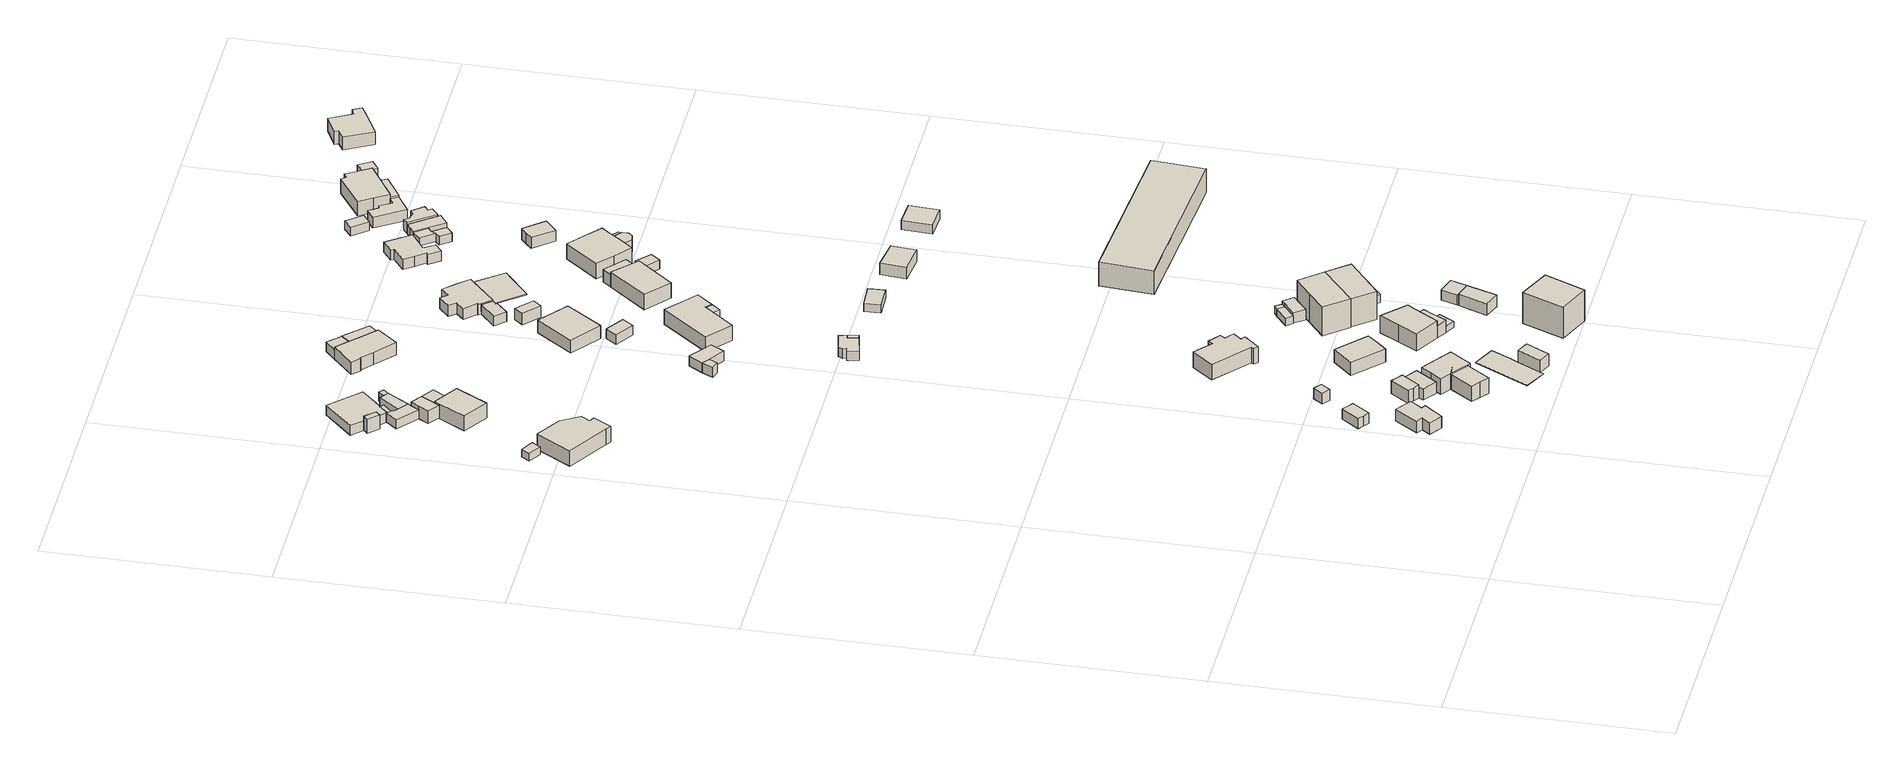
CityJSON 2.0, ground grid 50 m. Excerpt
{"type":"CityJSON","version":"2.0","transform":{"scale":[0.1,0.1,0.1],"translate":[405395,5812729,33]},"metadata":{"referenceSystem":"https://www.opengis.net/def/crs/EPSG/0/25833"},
"CityObjects":{
"building1":{"type":"Building","attributes":{"Gemeindeschluessel":"11000009","BezugspunktDach":"2200","function":"31001_1312","measuredHeight":2.93,"storeysAboveGround":1},"address":[{"country":"Germany","locality":"Berlin","thoroughfareNumber":"36D","thoroughfareName":"Am Wiesenrain"}],"geometry":[{"type":"Solid","lod":"1","boundaries":[[[[0,1,2,3,4,5,6,7]],[[8,9,10,11,12,13,14,15]],[[8,15,7,6]],[[9,8,6,5]],[[10,9,5,4]],[[11,10,4,3]],[[12,11,3,2]],[[13,12,2,1]],[[14,13,1,0]],[[15,14,0,7]]]]}]},
"building2":{"type":"Building","attributes":{"Gemeindeschluessel":"11000009","BezugspunktDach":"2200","function":"31001_2723","measuredHeight":2.36,"storeysAboveGround":1},"address":[{"country":"Germany","locality":"Berlin","thoroughfareNumber":"4 (2)","thoroughfareName":"Duftgeranienweg"}],"geometry":[{"type":"Solid","lod":"1","boundaries":[[[[16,17,18,19,20]],[[21,22,23,24,25]],[[21,25,20,19]],[[22,21,19,18]],[[23,22,18,17]],[[24,23,17,16]],[[25,24,16,20]]]]}]},
"building3":{"type":"Building","attributes":{"Gemeindeschluessel":"11000009","BezugspunktDach":"2200","function":"31001_2000","measuredHeight":3.08,"storeysAboveGround":1},"address":[{"country":"Germany","locality":"Berlin","thoroughfareNumber":"36D (1)","thoroughfareName":"Am Wiesenrain"}],"geometry":[{"type":"Solid","lod":"1","boundaries":[[[[26,27,28,29,30,31]],[[32,33,34,35,36,37]],[[32,37,31,30]],[[33,32,30,29]],[[34,33,29,28]],[[35,34,28,27]],[[36,35,27,26]],[[37,36,26,31]]]]}]},
"building4":{"type":"Building","attributes":{"Gemeindeschluessel":"11000009","BezugspunktDach":"2200","function":"31001_1010","measuredHeight":3.88,"storeysAboveGround":1},"address":[{"country":"Germany","locality":"Berlin","thoroughfareNumber":"4","thoroughfareName":"Duftgeranienweg"}],"geometry":[{"type":"Solid","lod":"1","boundaries":[[[[38,39,40,41,42,43,44,45]],[[46,47,48,49,50,51,52,53]],[[46,53,45,44]],[[47,46,44,43]],[[48,47,43,42]],[[49,48,42,41]],[[50,49,41,40]],[[51,50,40,39]],[[52,51,39,38]],[[53,52,38,45]]]]}]},
"building5":{"type":"Building","attributes":{"Gemeindeschluessel":"11000009","BezugspunktDach":"2200","function":"31001_2000","measuredHeight":2.73,"storeysAboveGround":1},"address":[{"country":"Germany","locality":"Berlin","thoroughfareNumber":"85 (1)","thoroughfareName":"Am Wiesenrain"}],"geometry":[{"type":"Solid","lod":"1","boundaries":[[[[54,55,56,57]],[[58,59,60,61]],[[58,61,57,56]],[[59,58,56,55]],[[60,59,55,54]],[[61,60,54,57]]]]}]},
"building6":{"type":"Building","attributes":{"Gemeindeschluessel":"11000009","BezugspunktDach":"2200","function":"51009_1611","measuredHeight":3.41,"storeysAboveGround":0},"address":[{"country":"Germany","locality":"Berlin"}],"geometry":[{"type":"Solid","lod":"1","boundaries":[[[[62,63,64,65,66,67]],[[68,69,70,71,72,73]],[[68,73,67,66]],[[69,68,66,65]],[[70,69,65,64]],[[71,70,64,63]],[[72,71,63,62]],[[73,72,62,67]]]]}]},
"building7":{"type":"Building","attributes":{"Gemeindeschluessel":"11000009","BezugspunktDach":"2200","function":"31001_2723","measuredHeight":2.77,"storeysAboveGround":1},"address":[{"country":"Germany","locality":"Berlin","thoroughfareNumber":"36C (1)","thoroughfareName":"Am Wiesenrain"}],"geometry":[{"type":"Solid","lod":"1","boundaries":[[[[74,75,76,77,78]],[[71,79,80,81,82]],[[71,82,78,77]],[[79,71,77,76]],[[80,79,76,75]],[[81,80,75,74]],[[82,81,74,78]]]]}]},
"building8":{"type":"Building","attributes":{"Gemeindeschluessel":"11000009","BezugspunktDach":"2200","function":"51009_1610","measuredHeight":3.54,"storeysAboveGround":0},"address":[{"country":"Germany","locality":"Berlin"}],"geometry":[{"type":"Solid","lod":"1","boundaries":[[[[83,84,85,86]],[[87,88,89,90]],[[87,90,86,85]],[[88,87,85,84]],[[89,88,84,83]],[[90,89,83,86]]]]}]},
"building9":{"type":"Building","attributes":{"Gemeindeschluessel":"11000009","function":"31001_1312"},"address":[{"country":"Germany","locality":"Berlin","thoroughfareNumber":"36C","thoroughfareName":"Am Wiesenrain"}],"children":["building9-1","building9-2"]},
"building9-1":{"type":"BuildingPart","attributes":{"BezugspunktDach":"2200","measuredHeight":4.49,"storeysAboveGround":1},"parents":["building9"],"geometry":[{"type":"MultiSurface","lod":"1","boundaries":[[[91,92,93,94,95,96,97,98,99,100]],[[101,102,103,104,105,106,107,108,109,110]],[[101,110,100,99]],[[102,101,99,98]],[[103,102,98,97]],[[104,103,97,96]],[[105,104,96,95]],[[106,105,95,94]],[[107,111,112,94,93]],[[108,107,93,92]],[[109,108,92,91]],[[110,109,91,100]],[[106,112,111,107]]]}]},
"building9-2":{"type":"BuildingPart","attributes":{"BezugspunktDach":"2200","measuredHeight":4.15,"storeysAboveGround":1},"parents":["building9"],"geometry":[{"type":"MultiSurface","lod":"1","boundaries":[[[113,114,112,111,115,116,117]],[[108,118,107,106,119,120,121]],[[108,121,117,116]],[[118,108,116,115]],[[107,118,115,111]],[[119,106,112,114]],[[120,119,114,113]],[[121,120,113,117]],[[122,106,107,111,112]]]}]},
"building10":{"type":"Building","attributes":{"Gemeindeschluessel":"11000009","BezugspunktDach":"2200","function":"31001_2463","measuredHeight":2.21,"storeysAboveGround":1},"address":[{"country":"Germany","locality":"Berlin","thoroughfareNumber":"8 (1)","thoroughfareName":"Duftgeranienweg"}],"geometry":[{"type":"Solid","lod":"1","boundaries":[[[[123,124,125,126,127,128,129,130,131]],[[132,133,134,135,136,137,138,139,140]],[[132,140,131,130]],[[133,132,130,129]],[[134,133,129,128]],[[135,134,128,127]],[[136,135,127,126]],[[137,136,126,125]],[[138,137,125,124]],[[139,138,124,123]],[[140,139,123,131]]]]}]},
"building11":{"type":"Building","attributes":{"Gemeindeschluessel":"11000009","BezugspunktDach":"2200","function":"31001_1010","measuredHeight":3.65,"storeysAboveGround":1},"address":[{"country":"Germany","locality":"Berlin","thoroughfareNumber":"3","thoroughfareName":"Spitzwegerichweg"}],"geometry":[{"type":"Solid","lod":"1","boundaries":[[[[141,142,143,144,145,146]],[[147,148,149,150,151,152]],[[147,152,146,145]],[[148,147,145,144]],[[149,148,144,143]],[[150,149,143,142]],[[151,150,142,141]],[[152,151,141,146]]]]}]},
"building12":{"type":"Building","attributes":{"Gemeindeschluessel":"11000009","BezugspunktDach":"2200","function":"31001_2463","measuredHeight":3.18,"storeysAboveGround":1},"address":[{"country":"Germany","locality":"Berlin","thoroughfareNumber":"3 (1)","thoroughfareName":"Spitzwegerichweg"}],"geometry":[{"type":"Solid","lod":"1","boundaries":[[[[153,154,155,156,157,158]],[[139,138,159,160,161,162]],[[139,162,158,157]],[[138,139,157,156]],[[159,138,156,155]],[[160,159,155,154]],[[161,160,154,153]],[[162,161,153,158]]]]}]},
"building13":{"type":"Building","attributes":{"Gemeindeschluessel":"11000009","BezugspunktDach":"2200","function":"51009_1610","measuredHeight":2.24,"storeysAboveGround":0},"address":[{"country":"Germany","locality":"Berlin"}],"geometry":[{"type":"Solid","lod":"1","boundaries":[[[[128,163,164,129]],[[165,166,167,168]],[[165,168,129,164]],[[166,165,164,163]],[[167,166,163,128]],[[168,167,128,129]]]]}]},
"building14":{"type":"Building","attributes":{"Gemeindeschluessel":"11000009","BezugspunktDach":"2200","function":"31001_1010","measuredHeight":2.34,"storeysAboveGround":1},"address":[{"country":"Germany","locality":"Berlin","thoroughfareNumber":"8","thoroughfareName":"Duftgeranienweg"}],"geometry":[{"type":"Solid","lod":"1","boundaries":[[[[169,170,130,129,164,171,172,173,174]],[[175,176,177,178,179,180,181,182,183]],[[175,183,174,173]],[[176,175,173,172]],[[177,176,172,171]],[[178,177,171,164]],[[179,178,164,129]],[[180,179,129,130]],[[181,180,130,170]],[[182,181,170,169]],[[183,182,169,174]]]]}]},
"building15":{"type":"Building","attributes":{"Gemeindeschluessel":"11000009","BezugspunktDach":"2200","function":"31001_1010","measuredHeight":0.059,"storeysAboveGround":2},"address":[{"country":"Germany","locality":"Berlin","thoroughfareNumber":"36B","thoroughfareName":"Am Wiesenrain"}],"geometry":[{"type":"Solid","lod":"1","boundaries":[[[[184,185,186,187,188,189,190]],[[191,192,193,194,195,196,197]],[[191,197,190,189]],[[192,191,189,188]],[[193,192,188,187]],[[194,193,187,186]],[[195,194,186,185]],[[196,195,185,184]],[[197,196,184,190]]]]}]},
"building16":{"type":"Building","attributes":{"Gemeindeschluessel":"11000009","BezugspunktDach":"2200","function":"31001_2723","measuredHeight":3.33,"storeysAboveGround":1},"address":[{"country":"Germany","locality":"Berlin","thoroughfareNumber":"3 (2)","thoroughfareName":"Spitzwegerichweg"}],"geometry":[{"type":"Solid","lod":"1","boundaries":[[[[198,199,155,154]],[[200,201,202,203]],[[200,203,154,155]],[[201,200,155,199]],[[202,201,199,198]],[[203,202,198,154]]]]}]},
"building17":{"type":"Building","attributes":{"Gemeindeschluessel":"11000009","BezugspunktDach":"2200","function":"31001_2463","measuredHeight":3,"storeysAboveGround":1},"address":[{"country":"Germany","locality":"Berlin","thoroughfareNumber":"36B (1)","thoroughfareName":"Am Wiesenrain"}],"geometry":[{"type":"Solid","lod":"1","boundaries":[[[[204,205,206,207]],[[186,208,209,185]],[[186,185,207,206]],[[208,186,206,205]],[[209,208,205,204]],[[185,209,204,207]]]]}]},
"building18":{"type":"Building","attributes":{"Gemeindeschluessel":"11000009","BezugspunktDach":"2200","function":"31001_2723","measuredHeight":2.27,"storeysAboveGround":1},"address":[{"country":"Germany","locality":"Berlin","thoroughfareNumber":"8 (2)","thoroughfareName":"Duftgeranienweg"}],"geometry":[{"type":"Solid","lod":"1","boundaries":[[[[125,210,211,212,126]],[[213,214,215,216,217]],[[213,217,126,212]],[[214,213,212,211]],[[215,214,211,210]],[[216,215,210,125]],[[217,216,125,126]]]]}]},
"building19":{"type":"Building","attributes":{"Gemeindeschluessel":"11000009","BezugspunktDach":"2200","function":"31001_1312","measuredHeight":3.47,"storeysAboveGround":1},"address":[{"country":"Germany","locality":"Berlin","thoroughfareNumber":"35","thoroughfareName":"Am Wiesenrain"}],"geometry":[{"type":"Solid","lod":"1","boundaries":[[[[218,219,220,221,222]],[[223,224,225,226,227]],[[223,227,222,221]],[[224,223,221,220]],[[225,224,220,219]],[[226,225,219,218]],[[227,226,218,222]]]]}]},
"building20":{"type":"Building","attributes":{"Gemeindeschluessel":"11000009","BezugspunktDach":"2200","function":"51009_1610","measuredHeight":0.005,"storeysAboveGround":0},"address":[{"country":"Germany","locality":"Berlin"}]},
"building21":{"type":"Building","attributes":{"Gemeindeschluessel":"11000009","BezugspunktDach":"2200","function":"31001_1010","measuredHeight":5.82,"storeysAboveGround":1},"address":[{"country":"Germany","locality":"Berlin","thoroughfareNumber":"33","thoroughfareName":"Am Wiesenrain"}],"geometry":[{"type":"Solid","lod":"1","boundaries":[[[[228,229,230,231,232,233,234,235,236,237,238,239]],[[240,241,242,243,244,245,246,247,248,249,250,251]],[[240,251,239,238]],[[241,240,238,237]],[[242,241,237,236]],[[243,242,236,235]],[[244,243,235,234]],[[245,244,234,233]],[[246,245,233,232]],[[247,246,232,231]],[[248,247,231,230]],[[249,248,230,229]],[[250,249,229,228]],[[251,250,228,239]]]]}]},
"building22":{"type":"Building","attributes":{"Gemeindeschluessel":"11000009","BezugspunktDach":"2200","function":"31001_2723","measuredHeight":2.29,"storeysAboveGround":1},"address":[{"country":"Germany","locality":"Berlin","thoroughfareNumber":"8 (3)","thoroughfareName":"Duftgeranienweg"}],"geometry":[{"type":"Solid","lod":"1","boundaries":[[[[210,252,253,211]],[[254,255,215,214]],[[254,214,211,253]],[[255,254,253,252]],[[215,255,252,210]],[[214,215,210,211]]]]}]},
"building23":{"type":"Building","attributes":{"Gemeindeschluessel":"11000009","BezugspunktDach":"2200","function":"51009_1610","measuredHeight":2.44,"storeysAboveGround":0},"address":[{"country":"Germany","locality":"Berlin"}],"geometry":[{"type":"Solid","lod":"1","boundaries":[[[[256,257,258,259]],[[260,261,262,263]],[[260,263,259,258]],[[261,260,258,257]],[[262,261,257,256]],[[263,262,256,259]]]]}]},
"building24":{"type":"Building","attributes":{"Gemeindeschluessel":"11000009","function":"31001_1010"},"address":[{"country":"Germany","locality":"Berlin","thoroughfareNumber":"34","thoroughfareName":"Am Wiesenrain"}],"children":["building24-1","building24-2"]},
"building24-1":{"type":"BuildingPart","attributes":{"BezugspunktDach":"2200","measuredHeight":5.51,"storeysAboveGround":1},"parents":["building24"],"geometry":[{"type":"MultiSurface","lod":"1","boundaries":[[[264,265,266,267,268,269,270]],[[271,272,273,274,275,276,277]],[[271,277,270,269]],[[272,271,269,268]],[[273,272,268,267]],[[274,273,267,266]],[[278,279,266,265]],[[276,275,265,264],[276,280,278,275]],[[277,276,264,270]],[[275,274,279,278]],[[278,280,276,275]]]}]},
"building24-2":{"type":"BuildingPart","attributes":{"BezugspunktDach":"2200","measuredHeight":3.08,"storeysAboveGround":1},"parents":["building24"],"geometry":[{"type":"MultiSurface","lod":"1","boundaries":[[[281,282,283,284,279,280]],[[274,285,286,287,288,276]],[[276,275,289]],[[285,274,279,284]],[[286,285,284,283]],[[287,286,283,282]],[[288,287,282,281]],[[276,288,281,280]],[[274,289,275,278,279,290]],[[280,278,275,276]]]}]},
"building25":{"type":"Building","attributes":{"Gemeindeschluessel":"11000009","BezugspunktDach":"2200","function":"31001_1312","measuredHeight":2.4,"storeysAboveGround":1},"address":[{"country":"Germany","locality":"Berlin","thoroughfareNumber":"224","thoroughfareName":"Hinter dem Kurpark"}],"geometry":[{"type":"Solid","lod":"1","boundaries":[[[[291,292,293,294,295,296,297,298,299]],[[300,301,302,303,304,305,306,307,308]],[[300,308,299,298]],[[301,300,298,297]],[[302,301,297,296]],[[303,302,296,295]],[[304,303,295,294]],[[305,304,294,293]],[[306,305,293,292]],[[307,306,292,291]],[[308,307,291,299]]]]}]},
"building26":{"type":"Building","attributes":{"Gemeindeschluessel":"11000009","BezugspunktDach":"2200","function":"31001_2463","measuredHeight":2.46,"storeysAboveGround":1},"address":[{"country":"Germany","locality":"Berlin","thoroughfareNumber":"8 (1)","thoroughfareName":"Spitzwegerichweg"}],"geometry":[{"type":"Solid","lod":"1","boundaries":[[[[257,309,310,311,258]],[[312,313,314,261,260]],[[312,260,258,311]],[[313,312,311,310]],[[314,313,310,309]],[[261,314,309,257]],[[260,261,257,258]]]]}]},
"building27":{"type":"Building","attributes":{"Gemeindeschluessel":"11000009","BezugspunktDach":"2200","function":"51009_1610","measuredHeight":1.52,"storeysAboveGround":0},"address":[{"country":"Germany","locality":"Berlin"}],"geometry":[{"type":"Solid","lod":"1","boundaries":[[[[315,316,317,318]],[[286,319,320,287]],[[286,287,318,317]],[[319,286,317,316]],[[320,319,316,315]],[[287,320,315,318]]]]}]},
"building28":{"type":"Building","attributes":{"Gemeindeschluessel":"11000009","BezugspunktDach":"2200","function":"51009_1610","measuredHeight":2.42,"storeysAboveGround":0},"address":[{"country":"Germany","locality":"Berlin"}],"geometry":[{"type":"Solid","lod":"1","boundaries":[[[[292,321,294,293]],[[322,323,324,325]],[[322,325,293,294]],[[323,322,294,321]],[[324,323,321,292]],[[325,324,292,293]]]]}]},
"building29":{"type":"Building","attributes":{"Gemeindeschluessel":"11000009","BezugspunktDach":"2200","function":"31001_1010","measuredHeight":9.98,"storeysAboveGround":1},"address":[{"country":"Germany","locality":"Berlin","thoroughfareNumber":"36A","thoroughfareName":"Am Wiesenrain"}],"geometry":[{"type":"Solid","lod":"1","boundaries":[[[[326,327,328,329,330]],[[331,332,333,334,335]],[[331,335,330,329]],[[332,331,329,328]],[[333,332,328,327]],[[334,333,327,326]],[[335,334,326,330]]]]}]},
"building30":{"type":"Building","attributes":{"Gemeindeschluessel":"11000009","BezugspunktDach":"2200","function":"31001_1010","measuredHeight":10.22,"storeysAboveGround":1},"address":[{"country":"Germany","locality":"Berlin","thoroughfareNumber":"33A","thoroughfareName":"Am Wiesenrain"}],"geometry":[{"type":"Solid","lod":"1","boundaries":[[[[336,337,338,339,340]],[[341,342,343,344,345]],[[341,345,340,339]],[[342,341,339,338]],[[343,342,338,337]],[[344,343,337,336]],[[345,344,336,340]]]]}]},
"building31":{"type":"Building","attributes":{"Gemeindeschluessel":"11000009","BezugspunktDach":"2200","function":"31001_2723","measuredHeight":1.88,"storeysAboveGround":1},"address":[{"country":"Germany","locality":"Berlin","thoroughfareNumber":"33A (1)","thoroughfareName":"Am Wiesenrain"}],"geometry":[{"type":"Solid","lod":"1","boundaries":[[[[346,347,348,349]],[[350,351,352,353]],[[350,353,349,348]],[[351,350,348,347]],[[352,351,347,346]],[[353,352,346,349]]]]}]},
"building32":{"type":"Building","attributes":{"Gemeindeschluessel":"11000009","BezugspunktDach":"2200","function":"51009_1611","measuredHeight":3.21,"storeysAboveGround":0},"address":[{"country":"Germany","locality":"Berlin"}],"geometry":[{"type":"Solid","lod":"1","boundaries":[[[[354,355,356,357,358]],[[359,360,361,362,363]],[[359,363,358,357]],[[360,359,357,356]],[[361,360,356,355]],[[362,361,355,354]],[[363,362,354,358]]]]}]},
"building33":{"type":"Building","attributes":{"Gemeindeschluessel":"11000009","BezugspunktDach":"2200","function":"51009_1610","measuredHeight":1.79,"storeysAboveGround":0},"address":[{"country":"Germany","locality":"Berlin"}],"geometry":[{"type":"Solid","lod":"1","boundaries":[[[[347,364,365,348]],[[366,360,359,367]],[[366,367,348,365]],[[360,366,365,364]],[[359,360,364,347]],[[367,359,347,348]]]]}]},
"building34":{"type":"Building","attributes":{"Gemeindeschluessel":"11000009","function":"31001_1010"},"address":[{"country":"Germany","locality":"Berlin","thoroughfareNumber":"3","thoroughfareName":"Petersilienweg"}],"children":["building34-1","building34-2"]},
"building34-1":{"type":"BuildingPart","attributes":{"BezugspunktDach":"2200","measuredHeight":3.88,"storeysAboveGround":1},"parents":["building34"],"geometry":[{"type":"MultiSurface","lod":"1","boundaries":[[[368,369,370,371,372,373,374,375,376]],[[377,378,379,380,381,382,383,384,385]],[[377,385,376,375]],[[386,387,377,375,374]],[[379,378,374,373]],[[380,379,373,372]],[[381,380,372,371]],[[382,381,371,370]],[[383,382,370,369]],[[384,383,369,368]],[[385,384,368,376]],[[388,378,377,387,386]]]}]},
"building34-2":{"type":"BuildingPart","attributes":{"BezugspunktDach":"2200","measuredHeight":2.42,"storeysAboveGround":1},"parents":["building34"],"geometry":[{"type":"MultiSurface","lod":"1","boundaries":[[[386,389,390,387]],[[391,392,378,377]],[[391,377,387,390]],[[392,391,390,389]],[[378,392,389,386]],[[377,378,386,387,393]]]}]},
"building35":{"type":"Building","attributes":{"Gemeindeschluessel":"11000009","BezugspunktDach":"2200","function":"31001_1010","measuredHeight":10.15,"storeysAboveGround":1},"address":[{"country":"Germany","locality":"Berlin","thoroughfareNumber":"33B","thoroughfareName":"Am Wiesenrain"}],"geometry":[{"type":"Solid","lod":"1","boundaries":[[[[394,395,337,396,336]],[[397,398,399,400,401]],[[397,401,336,396]],[[398,397,396,337]],[[399,398,337,395]],[[400,399,395,394]],[[401,400,394,336]]]]}]},
"building36":{"type":"Building","attributes":{"Gemeindeschluessel":"11000009","BezugspunktDach":"2200","function":"31001_2463","measuredHeight":2.96,"storeysAboveGround":1},"address":[{"country":"Germany","locality":"Berlin","thoroughfareNumber":"34 (2)","thoroughfareName":"Am Wiesenrain"}],"geometry":[{"type":"Solid","lod":"1","boundaries":[[[[402,403,404,405]],[[406,407,408,409]],[[406,409,405,404]],[[407,406,404,403]],[[408,407,403,402]],[[409,408,402,405]]]]}]},
"building37":{"type":"Building","attributes":{"Gemeindeschluessel":"11000009","BezugspunktDach":"2200","function":"31001_2723","measuredHeight":1.97,"storeysAboveGround":1},"address":[{"country":"Germany","locality":"Berlin","thoroughfareNumber":"33B (1)","thoroughfareName":"Am Wiesenrain"}],"geometry":[{"type":"Solid","lod":"1","boundaries":[[[[410,411,412,413]],[[414,415,416,417]],[[414,417,413,412]],[[415,414,412,411]],[[416,415,411,410]],[[417,416,410,413]]]]}]},
"building38":{"type":"Building","attributes":{"Gemeindeschluessel":"11000009","BezugspunktDach":"2200","function":"31001_2723","measuredHeight":2.66,"storeysAboveGround":1},"address":[{"country":"Germany","locality":"Berlin","thoroughfareNumber":"34 (1)","thoroughfareName":"Am Wiesenrain"}],"geometry":[{"type":"Solid","lod":"1","boundaries":[[[[404,403,418,419,420]],[[421,422,423,424,425]],[[421,425,420,419]],[[422,421,419,418]],[[423,422,418,403]],[[424,423,403,404]],[[425,424,404,420]]]]}]},
"building39":{"type":"Building","attributes":{"Gemeindeschluessel":"11000009","BezugspunktDach":"2200","function":"31001_2463","measuredHeight":2.38,"storeysAboveGround":1},"address":[{"country":"Germany","locality":"Berlin","thoroughfareNumber":"7 (1)","thoroughfareName":"Spitzwegerichweg"}],"geometry":[{"type":"Solid","lod":"1","boundaries":[[[[426,427,428,429]],[[430,431,432,433]],[[430,433,429,428]],[[431,430,428,427]],[[432,431,427,426]],[[433,432,426,429]]]]}]},
"building40":{"type":"Building","attributes":{"Gemeindeschluessel":"11000009","BezugspunktDach":"2200","function":"31001_1010","measuredHeight":3.63,"storeysAboveGround":1},"address":[{"country":"Germany","locality":"Berlin","thoroughfareNumber":"7","thoroughfareName":"Spitzwegerichweg"}],"geometry":[{"type":"Solid","lod":"1","boundaries":[[[[434,435,436,437,438]],[[439,440,441,442,443]],[[439,443,438,437]],[[440,439,437,436]],[[441,440,436,435]],[[442,441,435,434]],[[443,442,434,438]]]]}]},
"building41":{"type":"Building","attributes":{"Gemeindeschluessel":"11000009","BezugspunktDach":"2200","function":"31001_1010","measuredHeight":4.21,"storeysAboveGround":1},"address":[{"country":"Germany","locality":"Berlin","thoroughfareNumber":"8","thoroughfareName":"Spitzwegerichweg"}],"geometry":[{"type":"Solid","lod":"1","boundaries":[[[[444,445,446,447,448,449,450,451]],[[452,453,454,455,456,457,458,459]],[[452,459,451,450]],[[453,452,450,449]],[[454,453,449,448]],[[455,454,448,447]],[[456,455,447,446]],[[457,456,446,445]],[[458,457,445,444]],[[459,458,444,451]]]]}]},
"building42":{"type":"Building","attributes":{"Gemeindeschluessel":"11000009","BezugspunktDach":"2200","function":"31001_2463","measuredHeight":3.19,"storeysAboveGround":1},"address":[{"country":"Germany","locality":"Berlin","thoroughfareNumber":"3 (1)","thoroughfareName":"Petersilienweg"}],"geometry":[{"type":"Solid","lod":"1","boundaries":[[[[460,461,462,463]],[[392,464,380,378]],[[392,378,463,462]],[[464,392,462,461]],[[380,464,461,460]],[[378,380,460,463]]]]}]},
"building43":{"type":"Building","attributes":{"Gemeindeschluessel":"11000009","BezugspunktDach":"2200","function":"51009_1611","measuredHeight":1.95,"storeysAboveGround":0},"address":[{"country":"Germany","locality":"Berlin"}],"geometry":[{"type":"Solid","lod":"1","boundaries":[[[[411,465,466,412]],[[467,468,415,414]],[[467,414,412,466]],[[468,467,466,465]],[[415,468,465,411]],[[414,415,411,412]]]]}]},
"building44":{"type":"Building","attributes":{"Gemeindeschluessel":"11000009","BezugspunktDach":"2200","function":"51009_1610","measuredHeight":3.69,"storeysAboveGround":0},"address":[{"country":"Germany","locality":"Berlin"}],"geometry":[{"type":"Solid","lod":"1","boundaries":[[[[469,447,446,445]],[[456,455,470,457]],[[456,457,445,446]],[[455,456,446,447]],[[470,455,447,469]],[[457,470,469,445]]]]}]},
"building45":{"type":"Building","attributes":{"Gemeindeschluessel":"11000009","BezugspunktDach":"2200","function":"31001_2000","measuredHeight":2.05,"storeysAboveGround":1},"address":[{"country":"Germany","locality":"Berlin","thoroughfareNumber":"225","thoroughfareName":"Hinter dem Kurpark"}],"geometry":[{"type":"Solid","lod":"1","boundaries":[[[[471,472,473,474]],[[475,476,477,478]],[[475,478,474,473]],[[476,475,473,472]],[[477,476,472,471]],[[478,477,471,474]]]]}]},
"building46":{"type":"Building","attributes":{"Gemeindeschluessel":"11000009","BezugspunktDach":"2200","function":"31001_1313","measuredHeight":2.78,"storeysAboveGround":1},"address":[{"country":"Germany","locality":"Berlin","thoroughfareNumber":"7 (2)","thoroughfareName":"Spitzwegerichweg"}],"geometry":[{"type":"Solid","lod":"1","boundaries":[[[[479,480,481,482]],[[483,484,485,486]],[[483,486,482,481]],[[484,483,481,480]],[[485,484,480,479]],[[486,485,479,482]]]]}]},
"building47":{"type":"Building","attributes":{"Gemeindeschluessel":"11000009","function":"31001_1010"},"address":[{"country":"Germany","locality":"Berlin","thoroughfareNumber":"2","thoroughfareName":"Petersilienweg"}],"children":["building47-1","building47-2"]},
"building47-1":{"type":"BuildingPart","attributes":{"BezugspunktDach":"2200","measuredHeight":3.37,"storeysAboveGround":1},"parents":["building47"],"geometry":[{"type":"MultiSurface","lod":"1","boundaries":[[[487,488,489,490,491,492,493,494,495,496,497,498]],[[499,500,501,502,503,504,505,506,507,508,509,510]],[[499,510,498,497]],[[500,499,497,496]],[[501,500,496,495]],[[502,501,495,494]],[[503,502,494,493]],[[504,503,493,492]],[[505,504,492,491]],[[506,505,491,490]],[[511,512,513,490,489]],[[508,507,489,488]],[[509,508,488,487]],[[510,509,487,498]],[[507,506,513,512,511]]]}]},
"building47-2":{"type":"BuildingPart","attributes":{"BezugspunktDach":"2200","measuredHeight":2.36,"storeysAboveGround":1},"parents":["building47"],"geometry":[{"type":"Solid","lod":"1","boundaries":[[[[514,515,516,513,512,517]],[[507,506,518,519,520,521]],[[507,521,517,512]],[[518,506,513,516]],[[519,518,516,515]],[[520,519,515,514]],[[521,520,514,517]],[[507,512,513,506]]]]}]},
"building48":{"type":"Building","attributes":{"Gemeindeschluessel":"11000009","function":"31001_1010"},"address":[{"country":"Germany","locality":"Berlin","thoroughfareNumber":"10","thoroughfareName":"Spitzwegerichweg"}],"children":["building48-1","building48-2"]},
"building48-1":{"type":"BuildingPart","attributes":{"BezugspunktDach":"2200","measuredHeight":4.43,"storeysAboveGround":1},"parents":["building48"],"geometry":[{"type":"MultiSurface","lod":"1","boundaries":[[[522,523,524,525,526]],[[527,528,529,530,531]],[[527,531,526,525]],[[532,533,527,525,524]],[[529,534,535,536,532,528,524,523]],[[530,529,523,522]],[[531,530,522,526]],[[528,527,533,532]],[[528,532,536,535,534]]]}]},
"building48-2":{"type":"BuildingPart","attributes":{"BezugspunktDach":"2200","measuredHeight":3.19,"storeysAboveGround":1},"parents":["building48"],"geometry":[{"type":"MultiSurface","lod":"1","boundaries":[[[536,537,538,533]],[[539,540,535,527]],[[539,527,533,538]],[[540,539,538,537]],[[535,540,537,536]],[[527,528,532,533]],[[535,536,532,528]]]}]},
"building49":{"type":"Building","attributes":{"Gemeindeschluessel":"11000009","BezugspunktDach":"2200","function":"31001_2000","measuredHeight":2.89,"storeysAboveGround":1},"address":[{"country":"Germany","locality":"Berlin","thoroughfareNumber":"226","thoroughfareName":"Hinter dem Kurpark"}],"geometry":[{"type":"Solid","lod":"1","boundaries":[[[[541,542,543,544]],[[545,546,547,548]],[[545,548,544,543]],[[546,545,543,542]],[[547,546,542,541]],[[548,547,541,544]]]]}]},
"building50":{"type":"Building","attributes":{"Gemeindeschluessel":"11000009","BezugspunktDach":"2200","function":"31001_1010","measuredHeight":0.208,"storeysAboveGround":1},"address":[{"country":"Germany","locality":"Berlin","thoroughfareNumber":"9","thoroughfareName":"Spitzwegerichweg"}],"geometry":[{"type":"Solid","lod":"1","boundaries":[[[[549,550,551,552]],[[553,554,555,556]],[[553,556,552,551]],[[554,553,551,550]],[[555,554,550,549]],[[556,555,549,552]]]]}]},
"building51":{"type":"Building","attributes":{"Gemeindeschluessel":"11000009","BezugspunktDach":"2200","function":"31001_2000","measuredHeight":2.23,"storeysAboveGround":1},"address":[{"country":"Germany","locality":"Berlin","thoroughfareNumber":"10 (1)","thoroughfareName":"Spitzwegerichweg"}],"geometry":[{"type":"Solid","lod":"1","boundaries":[[[[557,558,559,560]],[[561,562,563,564]],[[561,564,560,559]],[[562,561,559,558]],[[563,562,558,557]],[[564,563,557,560]]]]}]},
"building52":{"type":"Building","attributes":{"Gemeindeschluessel":"11000009","BezugspunktDach":"2200","function":"31001_2143","measuredHeight":5.87,"storeysAboveGround":1},"address":[{"country":"Germany","locality":"Berlin","thoroughfareNumber":"85","thoroughfareName":"Am Wiesenrain"}],"geometry":[{"type":"Solid","lod":"1","boundaries":[[[[565,566,567,568]],[[569,570,571,572]],[[569,572,568,567]],[[570,569,567,566]],[[571,570,566,565]],[[572,571,565,568]]]]}]},
"building53":{"type":"Building","attributes":{"Gemeindeschluessel":"11000009","function":"31001_1010"},"address":[{"country":"Germany","locality":"Berlin","thoroughfareNumber":"12","thoroughfareName":"Spitzwegerichweg"}],"children":["building53-1","building53-2"]},
"building53-1":{"type":"BuildingPart","attributes":{"BezugspunktDach":"2200","measuredHeight":4.46,"storeysAboveGround":1},"parents":["building53"],"geometry":[{"type":"MultiSurface","lod":"1","boundaries":[[[573,574,575,576,577,578,579,580,581]],[[582,583,584,585,586,587,588,589,590]],[[582,590,581,580]],[[583,582,580,579]],[[584,583,579,578]],[[585,584,578,577]],[[586,585,577,576]],[[591,592,576,575]],[[588,587,575,574]],[[589,588,574,573]],[[590,589,573,581]],[[587,586,592,591]]]}]},
"building53-2":{"type":"BuildingPart","attributes":{"BezugspunktDach":"2200","measuredHeight":3.19,"storeysAboveGround":1},"parents":["building53"],"geometry":[{"type":"Solid","lod":"1","boundaries":[[[[593,594,595,596,592,591]],[[586,597,598,599,600,587]],[[597,586,592,596]],[[598,597,596,595]],[[599,598,595,594]],[[600,599,594,593]],[[587,600,593,591]],[[586,587,591,592]]]]}]},
"building54":{"type":"Building","attributes":{"Gemeindeschluessel":"11000009","BezugspunktDach":"2200","function":"31001_1010","measuredHeight":4,"storeysAboveGround":1},"address":[{"country":"Germany","locality":"Berlin","thoroughfareNumber":"4","thoroughfareName":"Petersilienweg"}],"geometry":[{"type":"Solid","lod":"1","boundaries":[[[[601,602,603,604,605,606,607,608,609,610,611,612]],[[613,614,615,616,617,618,619,620,621,622,623,624]],[[613,624,612,611]],[[614,613,611,610]],[[615,614,610,609]],[[616,615,609,608]],[[617,616,608,607]],[[618,617,607,606]],[[619,618,606,605]],[[620,619,605,604]],[[621,620,604,603]],[[622,621,603,602]],[[623,622,602,601]],[[624,623,601,612]]]]}]},
"building55":{"type":"Building","attributes":{"Gemeindeschluessel":"11000009","BezugspunktDach":"2200","function":"51009_1610","measuredHeight":2.69,"storeysAboveGround":0},"address":[{"country":"Germany","locality":"Berlin"}],"geometry":[{"type":"Solid","lod":"1","boundaries":[[[[625,626,627,628]],[[629,630,631,632]],[[629,632,628,627]],[[630,629,627,626]],[[631,630,626,625]],[[632,631,625,628]]]]}]},
"building56":{"type":"Building","attributes":{"Gemeindeschluessel":"11000009","BezugspunktDach":"2200","function":"31001_2000","measuredHeight":2.24,"storeysAboveGround":1},"address":[{"country":"Germany","locality":"Berlin","thoroughfareNumber":"227","thoroughfareName":"Hinter dem Kurpark"}],"geometry":[{"type":"Solid","lod":"1","boundaries":[[[[633,634,635,636]],[[637,638,639,640]],[[637,640,636,635]],[[638,637,635,634]],[[639,638,634,633]],[[640,639,633,636]]]]}]},
"building57":{"type":"Building","attributes":{"Gemeindeschluessel":"11000009","BezugspunktDach":"2200","function":"31001_2463","measuredHeight":3.11,"storeysAboveGround":1},"address":[{"country":"Germany","locality":"Berlin","thoroughfareNumber":"12 (1)","thoroughfareName":"Spitzwegerichweg"}],"geometry":[{"type":"Solid","lod":"1","boundaries":[[[[641,642,643,644,645]],[[646,647,648,649,650]],[[646,650,645,644]],[[647,646,644,643]],[[648,647,643,642]],[[649,648,642,641]],[[650,649,641,645]]]]}]},
"building58":{"type":"Building","attributes":{"Gemeindeschluessel":"11000009","BezugspunktDach":"2200","function":"51009_1610","measuredHeight":1.97,"storeysAboveGround":0},"address":[{"country":"Germany","locality":"Berlin"}],"geometry":[{"type":"Solid","lod":"1","boundaries":[[[[651,652,653,654,655]],[[656,657,658,659,660]],[[656,660,655,654]],[[657,656,654,653]],[[658,657,653,652]],[[659,658,652,651]],[[660,659,651,655]]]]}]},
"building59":{"type":"Building","attributes":{"Gemeindeschluessel":"11000009","BezugspunktDach":"2200","function":"31001_2723","measuredHeight":2.1,"storeysAboveGround":1},"address":[{"country":"Germany","locality":"Berlin","thoroughfareNumber":"4 (1)","thoroughfareName":"Petersilienweg"}],"geometry":[{"type":"Solid","lod":"1","boundaries":[[[[661,662,652,651,663]],[[664,665,666,667,668]],[[664,668,663,651]],[[665,664,651,652]],[[666,665,652,662]],[[667,666,662,661]],[[668,667,661,663]]]]}]},
"building60":{"type":"Building","attributes":{"Gemeindeschluessel":"11000009","BezugspunktDach":"2200","function":"31001_2723","measuredHeight":2.66,"storeysAboveGround":1},"address":[{"country":"Germany","locality":"Berlin","thoroughfareNumber":"4 (2)","thoroughfareName":"Petersilienweg"}],"geometry":[{"type":"Solid","lod":"1","boundaries":[[[[669,670,671,672,673,674,675]],[[676,677,678,679,680,681,682]],[[676,682,675,674]],[[677,676,674,673]],[[678,677,673,672]],[[679,678,672,671]],[[680,679,671,670]],[[681,680,670,669]],[[682,681,669,675]]]]}]},
"building61":{"type":"Building","attributes":{"Gemeindeschluessel":"11000009","BezugspunktDach":"2200","function":"31001_2463","measuredHeight":2.02,"storeysAboveGround":1},"address":[{"country":"Germany","locality":"Berlin","thoroughfareNumber":"6 (2)","thoroughfareName":"Petersilienweg"}],"geometry":[{"type":"Solid","lod":"1","boundaries":[[[[683,684,685,686]],[[687,688,689,690]],[[687,690,686,685]],[[688,687,685,684]],[[689,688,684,683]],[[690,689,683,686]]]]}]},
"building62":{"type":"Building","attributes":{"Gemeindeschluessel":"11000009","BezugspunktDach":"2200","function":"31001_2723","measuredHeight":2.75,"storeysAboveGround":1},"address":[{"country":"Germany","locality":"Berlin","thoroughfareNumber":"4 (3)","thoroughfareName":"Petersilienweg"}],"geometry":[{"type":"Solid","lod":"1","boundaries":[[[[691,692,693,694,695,696,697,698,699]],[[700,701,702,703,704,705,706,707,708]],[[700,708,699,698]],[[701,700,698,697]],[[702,701,697,696]],[[703,702,696,695]],[[704,703,695,694]],[[705,704,694,693]],[[706,705,693,692]],[[707,706,692,691]],[[708,707,691,699]]]]}]},
"building63":{"type":"Building","attributes":{"Gemeindeschluessel":"11000009","BezugspunktDach":"2200","function":"31001_2723","measuredHeight":2.74,"storeysAboveGround":1},"address":[{"country":"Germany","locality":"Berlin","thoroughfareNumber":"6 (1)","thoroughfareName":"Petersilienweg"}],"geometry":[{"type":"Solid","lod":"1","boundaries":[[[[709,710,711,712,713,714,715,716]],[[717,718,719,720,721,722,723,724]],[[717,724,716,715]],[[718,717,715,714]],[[719,718,714,713]],[[720,719,713,712]],[[721,720,712,711]],[[722,721,711,710]],[[723,722,710,709]],[[724,723,709,716]]]]}]},
"building64":{"type":"Building","attributes":{"Gemeindeschluessel":"11000009","function":"31001_1010"},"address":[{"country":"Germany","locality":"Berlin","thoroughfareNumber":"6","thoroughfareName":"Petersilienweg"}],"children":["building64-1","building64-2"]},
"building64-1":{"type":"BuildingPart","attributes":{"BezugspunktDach":"2200","measuredHeight":4.62,"storeysAboveGround":1},"parents":["building64"],"geometry":[{"type":"MultiSurface","lod":"1","boundaries":[[[725,726,727,728,729,730,731,732,733]],[[734,735,736,737,738,739,740,741,742]],[[734,742,733,732]],[[735,734,732,731]],[[736,735,731,730]],[[737,736,730,729]],[[738,737,729,728]],[[739,738,728,727]],[[740,743,744,727,726]],[[741,740,726,725]],[[742,741,725,733]],[[739,744,743,740]]]}]},
"building64-2":{"type":"BuildingPart","attributes":{"BezugspunktDach":"2200","measuredHeight":3,"storeysAboveGround":1},"parents":["building64"],"geometry":[{"type":"MultiSurface","lod":"1","boundaries":[[[745,746,744,743]],[[739,747,748,740]],[[747,739,744,746]],[[748,747,746,745]],[[740,748,745,743]],[[739,740,743,744,749]]]}]},
"building65":{"type":"Building","attributes":{"Gemeindeschluessel":"11000009","BezugspunktDach":"2200","function":"31001_2723","measuredHeight":2.08,"storeysAboveGround":1},"address":[{"country":"Germany","locality":"Berlin","thoroughfareNumber":"6 (3)","thoroughfareName":"Petersilienweg"}],"geometry":[{"type":"Solid","lod":"1","boundaries":[[[[750,751,752,753]],[[754,755,756,757]],[[754,757,753,752]],[[755,754,752,751]],[[756,755,751,750]],[[757,756,750,753]]]]}]},
"building66":{"type":"Building","attributes":{"Gemeindeschluessel":"11000009","BezugspunktDach":"2200","function":"31001_1010","measuredHeight":3.25,"storeysAboveGround":1},"address":[{"country":"Germany","locality":"Berlin","thoroughfareNumber":"8","thoroughfareName":"Petersilienweg"}],"geometry":[{"type":"Solid","lod":"1","boundaries":[[[[758,759,760,761,762,763,764,765,766]],[[767,768,769,770,771,772,773,774,775]],[[767,775,766,765]],[[768,767,765,764]],[[769,768,764,763]],[[770,769,763,762]],[[771,770,762,761]],[[772,771,761,760]],[[773,772,760,759]],[[774,773,759,758]],[[775,774,758,766]]]]}]}
},
"vertices":[
[532,251,35],[518,233,35],[547,213,35],[580,255,35],[570,260,35],[590,288,35],[554,313,35],[518,260,35],[554,313,6],[590,288,6],[570,260,6],[580,255,6],[547,213,6],[518,233,6],[532,251,6],[518,260,6],
[34,2035,50],[40,2045,50],[47,2055,50],[17,2071,50],[5,2053,50],[17,2071,31],[47,2055,31],[40,2045,31],[34,2035,31],[5,2053,31],
[518,374,34],[531,365,34],[559,405,34],[547,414,34],[535,423,34],[506,383,34],[535,423,8],[547,414,8],[559,405,8],[531,365,8],[518,374,8],[506,383,8],
[103,1908,67],[115,1901,67],[139,1942,67],[127,1948,67],[140,1969,67],[114,2011,67],[56,2046,67],[6,1966,67],[56,2046,28],[114,2011,28],[140,1969,28],[127,1948,28],[139,1942,28],[115,1901,28],[103,1908,28],[6,1966,28],
[593,461,40],[609,483,40],[592,495,40],[576,474,40],[592,495,13],[609,483,13],[593,461,13],[576,474,13],
[630,290,43],[643,281,43],[673,323,43],[660,332,43],[648,341,43],[618,299,43],[648,341,10],[660,332,10],[673,323,10],[643,281,10],[630,290,10],[618,299,10],
[668,249,38],[703,298,38],[671,320,38],[643,281,38],[638,271,38],[671,320,10],[703,298,10],[668,249,10],[638,271,10],
[62,2384,66],[72,2394,66],[51,2416,66],[40,2406,66],[51,2416,31],[72,2394,31],[62,2384,31],[40,2406,31],
[695,223,46],[694,223,46],[733,195,46],[732,194,46],[740,191,46],[757,215,46],[775,240,46],[705,288,46],[688,264,46],[670,240,46],[688,264,7],[705,288,7],[775,240,7],[757,215,7],[740,191,7],[732,194,7],[733,195,7],[694,223,7],[695,223,7],[670,240,7],[733,195,45],[732,194,45],
[676,157,45],[695,142,45],[726,226,45],[694,223,45],[657,171,45],[726,226,7],[695,142,7],[676,157,7],[657,171,7],[732,194,27],
[115,2311,54],[127,2330,54],[133,2338,54],[111,2354,54],[105,2359,54],[99,2367,54],[92,2374,54],[90,2376,54],[68,2350,54],[90,2376,32],[92,2374,32],[99,2367,32],[105,2359,32],[111,2354,32],[133,2338,32],[127,2330,32],[115,2311,32],[68,2350,32],
[148,2173,68],[190,2246,68],[162,2263,68],[133,2281,68],[126,2270,68],[90,2209,68],[126,2270,31],[133,2281,31],[162,2263,31],[190,2246,31],[148,2173,31],[90,2209,31],
[126,2270,64],[133,2281,64],[152,2313,64],[127,2330,64],[115,2311,64],[101,2288,64],[152,2313,32],[133,2281,32],[126,2270,32],[101,2288,32],
[119,2387,54],[112,2394,54],[112,2394,31],[119,2387,31],[99,2367,31],[92,2374,31],
[51,2416,54],[72,2394,54],[123,2404,54],[160,2440,54],[94,2505,54],[28,2440,54],[94,2505,30],[160,2440,30],[123,2404,30],[112,2394,30],[92,2374,30],[90,2376,30],[72,2394,30],[51,2416,30],[28,2440,30],
[792,45,6],[796,53,6],[824,106,6],[835,125,6],[857,169,6],[806,193,6],[741,69,6],[806,193,5],[857,169,5],[835,125,5],[824,106,5],[796,53,5],[792,45,5],[741,69,5],
[162,2263,64],[182,2294,64],[152,2313,30],[182,2294,30],[162,2263,30],[133,2281,30],
[823,40,36],[852,93,36],[824,106,36],[796,53,36],[852,93,6],[823,40,6],
[165,2387,54],[155,2394,54],[145,2401,54],[145,2401,31],[155,2394,31],[165,2387,31],[133,2338,31],[111,2354,31],
[754,375,49],[775,397,49],[796,420,49],[731,480,49],[689,436,49],[731,480,17],[796,420,17],[775,397,17],[754,375,17],[689,436,17],
[687,648,61],[684,642,61],[692,634,61],[723,669,61],[713,676,61],[730,695,61],[710,710,61],[719,721,61],[692,741,61],[685,730,61],[645,764,61],[607,717,61],[645,764,22],[685,730,22],[692,741,22],[719,721,22],[710,710,22],[730,695,22],[713,676,22],[723,669,22],[692,634,22],[684,642,22],[687,648,22],[607,717,22],
[175,2398,54],[166,2407,54],[166,2407,31],[175,2398,31],
[425,1736,48],[435,1756,48],[419,1767,48],[406,1742,48],[419,1767,23],[435,1756,23],[425,1736,23],[406,1742,23],
[863,287,61],[886,323,61],[897,340,61],[910,359,61],[859,408,61],[832,363,61],[806,319,61],[832,363,18],[859,408,18],[910,359,18],[897,340,18],[886,323,18],[863,287,18],[806,319,18],[886,323,49],[897,340,49],[863,287,49],
[887,273,49],[888,274,49],[907,308,49],[918,327,49],[918,327,18],[907,308,18],[888,274,18],[887,273,18],[893,333,18],[897,340,21],
[507,1450,63],[555,1460,63],[550,1484,63],[560,1486,63],[555,1504,63],[513,1496,63],[507,1485,63],[511,1477,63],[502,1475,63],[511,1477,39],[507,1485,39],[513,1496,39],[555,1504,39],[560,1486,39],[550,1484,39],[555,1460,39],[507,1450,39],[502,1475,39],
[472,1732,48],[490,1763,48],[440,1799,48],[440,1799,23],[490,1763,23],[472,1732,23],
[910,261,33],[930,295,33],[907,308,33],[888,274,33],[930,295,18],[910,261,18],
[565,1462,63],[560,1486,38],[565,1462,38],[555,1460,38],[550,1484,38],
[1007,1,83],[1047,93,83],[1009,110,83],[972,126,83],[933,32,83],[972,126,6],[1009,110,6],[1047,93,6],[1007,1,6],[933,32,6],
[856,470,97],[946,544,97],[903,594,97],[858,558,97],[813,522,97],[858,558,25],[903,594,25],[946,544,25],[856,470,25],[813,522,25],
[847,591,44],[878,616,44],[867,630,44],[835,605,44],[867,630,25],[878,616,25],[847,591,25],[835,605,25],
[864,568,52],[905,601,52],[887,623,52],[878,616,52],[847,591,52],[878,616,26],[887,623,26],[905,601,26],[864,568,26],[847,591,26],
[887,623,44],[876,637,44],[876,637,26],[867,630,26],
[273,2468,61],[275,2470,61],[302,2446,61],[348,2407,61],[387,2453,61],[346,2491,61],[336,2501,61],[305,2530,61],[255,2484,61],[305,2530,30],[336,2501,30],[346,2491,30],[387,2453,30],[348,2407,30],[302,2446,30],[275,2470,30],[273,2468,30],[255,2484,30],[336,2501,54],[305,2530,54],[336,2501,52],
[358,2526,54],[331,2553,54],[331,2553,30],[358,2526,30],[305,2530,32],
[895,422,97],[986,495,97],[901,507,97],[901,507,26],[946,544,26],[986,495,26],[895,422,26],[856,470,26],
[1007,189,46],[1030,257,46],[996,268,46],[970,203,46],[996,268,17],[1030,257,17],[1007,189,17],[970,203,17],
[961,428,46],[974,440,46],[954,465,46],[941,454,46],[954,465,26],[974,440,26],[961,428,26],[941,454,26],
[1043,294,46],[1004,307,46],[992,270,46],[1004,307,20],[1043,294,20],[1030,257,20],[996,268,20],[992,270,20],
[529,1938,49],[546,1963,49],[504,1990,49],[486,1965,49],[504,1990,25],[546,1963,25],[529,1938,25],[486,1965,25],
[499,2001,59],[559,2083,59],[527,2108,59],[494,2134,59],[432,2051,59],[494,2134,27],[527,2108,27],[559,2083,27],[499,2001,27],[432,2051,27],
[553,1730,60],[594,1779,60],[611,1800,60],[623,1788,60],[654,1825,60],[640,1836,60],[585,1882,60],[499,1776,60],[585,1882,23],[640,1836,23],[654,1825,23],[623,1788,23],[611,1800,23],[594,1779,23],[553,1730,23],[499,1776,23],
[387,2453,55],[408,2476,55],[358,2526,55],[336,2501,55],[408,2476,30],
[1016,474,46],[996,498,46],[996,498,26],[1016,474,26],
[607,1768,60],[607,1768,23],
[703,1442,53],[760,1444,53],[758,1483,53],[701,1480,53],[758,1483,33],[760,1444,33],[703,1442,33],[701,1480,33],
[555,2140,54],[572,2159,54],[535,2192,54],[519,2172,54],[535,2192,26],[572,2159,26],[555,2140,26],[519,2172,26],
[539,2272,53],[537,2270,53],[542,2265,53],[560,2244,53],[627,2305,53],[603,2331,53],[578,2357,53],[559,2339,53],[545,2354,53],[520,2331,53],[533,2315,53],[514,2297,53],[533,2315,26],[520,2331,26],[545,2354,26],[559,2339,26],[578,2357,26],[603,2331,26],[627,2305,26],[560,2244,26],[542,2265,26],[537,2270,26],[539,2272,26],[514,2297,26],[542,2265,33],[542,2265,50],[560,2244,50],
[524,2207,50],[553,2233,50],[550,2235,50],[502,2230,50],[550,2235,26],[553,2233,26],[524,2207,26],[502,2230,26],
[684,1888,62],[753,1970,62],[727,1995,62],[700,2020,62],[629,1934,62],[700,2020,24],[727,1995,24],[753,1970,24],[684,1888,24],[629,1934,24],[727,1995,56],[700,2020,56],[744,1979,24],[744,1978,24],[744,1978,56],
[762,2000,56],[716,2039,56],[716,2039,24],[762,2000,24],
[913,1409,60],[918,1466,60],[849,1475,60],[843,1416,60],[849,1475,31],[918,1466,31],[913,1409,31],[843,1416,31],
[635,2186,27],[705,2245,27],[657,2305,27],[586,2245,27],[657,2305,25],[705,2245,25],[635,2186,25],[586,2245,25],
[789,1934,46],[806,1955,46],[775,1983,46],[756,1960,46],[775,1983,24],[806,1955,24],[789,1934,24],[756,1960,24],
[1291,867,91],[1300,988,91],[897,1017,91],[888,897,91],[897,1017,32],[1300,988,32],[1291,867,32],[888,897,32],
[762,2025,62],[799,1995,62],[819,2019,62],[840,2046,62],[844,2052,62],[860,2071,62],[824,2102,62],[787,2132,62],[725,2056,62],[787,2132,24],[824,2102,24],[860,2071,24],[844,2052,24],[840,2046,24],[819,2019,24],[799,1995,24],[762,2025,24],[725,2056,24],[819,2019,56],[840,2046,56],
[840,2003,56],[853,2005,56],[862,2015,56],[861,2029,56],[861,2029,24],[862,2015,24],[853,2005,24],[840,2003,24],
[687,2436,55],[705,2414,55],[700,2411,55],[719,2386,55],[739,2402,55],[722,2426,55],[767,2457,55],[749,2481,55],[727,2511,55],[701,2491,55],[704,2484,55],[670,2459,55],[704,2484,30],[701,2491,30],[727,2511,30],[749,2481,30],[767,2457,30],[722,2426,30],[739,2402,30],[719,2386,30],[700,2411,30],[705,2414,30],[687,2436,30],[670,2459,30],
[861,2029,52],[868,2038,52],[847,2055,52],[840,2046,52],[847,2055,25],[868,2038,25],[861,2029,25],[840,2046,25],
[1085,1395,52],[1088,1463,52],[1029,1466,52],[1026,1398,52],[1029,1466,29],[1088,1463,29],[1085,1395,29],[1026,1398,29],
[854,2169,48],[884,2195,48],[846,2240,48],[831,2227,48],[816,2214,48],[831,2227,21],[846,2240,21],[884,2195,21],[854,2169,21],[816,2214,21],
[789,2412,50],[794,2423,50],[805,2431,50],[784,2459,50],[765,2443,50],[784,2459,30],[805,2431,30],[794,2423,30],[789,2412,30],[765,2443,30],
[797,2379,50],[816,2394,50],[778,2403,50],[789,2412,29],[794,2423,29],[816,2394,29],[797,2379,29],[778,2403,29],
[805,2431,52],[830,2397,52],[842,2406,52],[855,2415,52],[807,2477,52],[795,2468,52],[784,2459,52],[795,2468,29],[807,2477,29],[855,2415,29],[842,2406,29],[830,2397,29],[805,2431,29],[784,2459,29],
[799,2556,53],[822,2573,53],[793,2608,53],[771,2590,53],[793,2608,32],[822,2573,32],[799,2556,32],[771,2590,32],
[851,2421,57],[869,2436,57],[863,2444,57],[874,2453,57],[852,2479,57],[843,2472,57],[824,2476,57],[818,2487,57],[807,2477,57],[818,2487,30],[824,2476,30],[843,2472,30],[852,2479,30],[874,2453,30],[863,2444,30],[869,2436,30],[851,2421,30],[807,2477,30],
[856,2487,57],[900,2514,57],[889,2530,57],[875,2521,57],[858,2548,57],[850,2545,57],[836,2567,57],[812,2552,57],[836,2567,30],[850,2545,30],[858,2548,30],[875,2521,30],[889,2530,30],[900,2514,30],[856,2487,30],[812,2552,30],
[869,2561,68],[889,2530,68],[947,2566,68],[980,2587,68],[959,2619,68],[946,2640,68],[935,2632,68],[927,2643,68],[850,2591,68],[927,2643,31],[935,2632,31],[946,2640,31],[959,2619,31],[980,2587,31],[947,2566,31],[889,2530,31],[869,2561,31],[850,2591,31],[889,2530,61],[947,2566,61],
[900,2514,61],[956,2549,61],[956,2549,31],[900,2514,31],[947,2566,51],
[1005,2580,52],[1029,2596,52],[1010,2625,52],[987,2608,52],[1010,2625,31],[1029,2596,31],[1005,2580,31],[987,2608,31],
[1123,2609,64],[1192,2646,64],[1207,2654,64],[1196,2674,64],[1181,2667,64],[1154,2717,64],[1107,2694,64],[1111,2685,64],[1090,2672,64],[1111,2685,32],[1107,2694,32],[1154,2717,32],[1181,2667,32],[1196,2674,32],[1207,2654,32],[1192,2646,32],[1123,2609,32],[1090,2672,32]
]}
